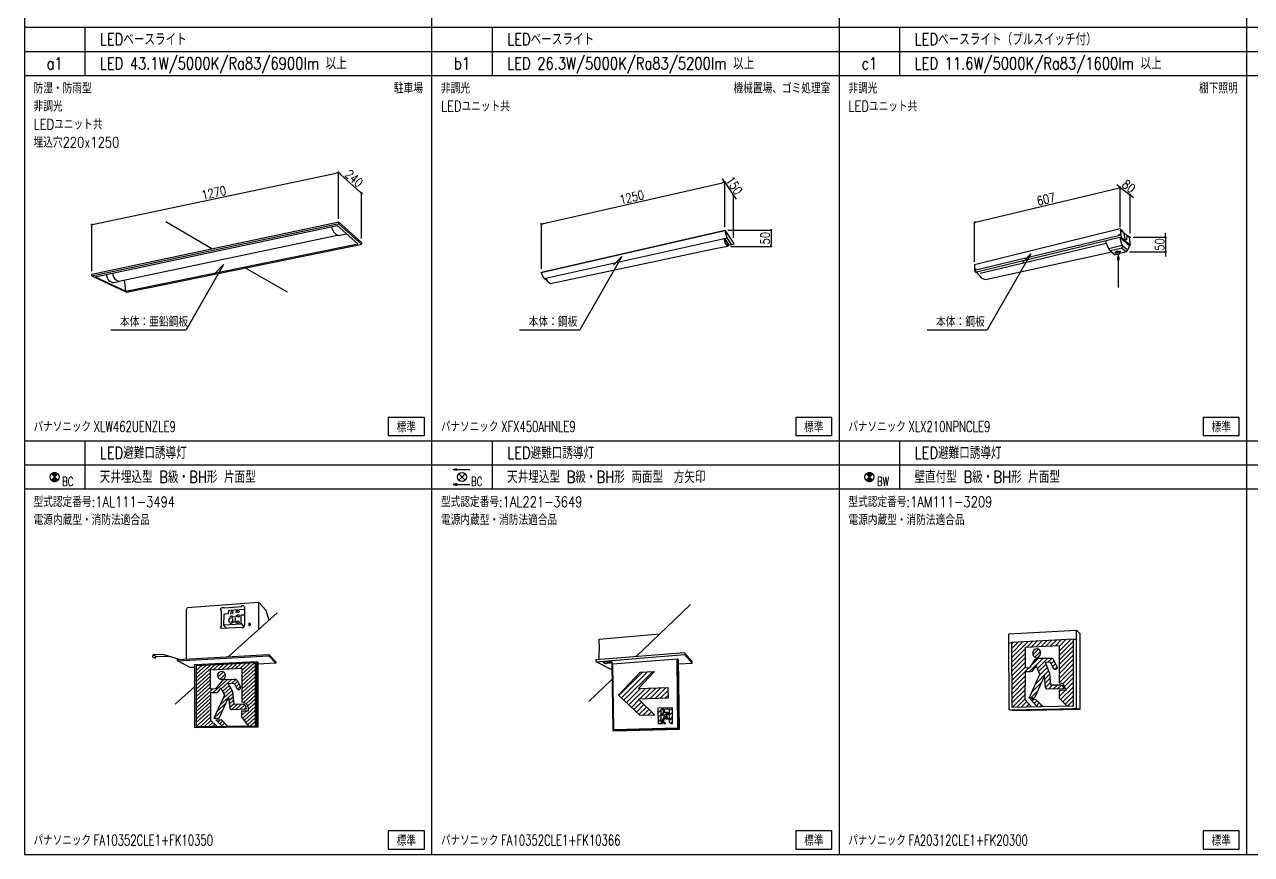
# Model space of a CAD drawing. Header units: millimetres. Extents: x 14 to 828, y 15 to 581.
# Drawn here: x 13.5 to 421.5, y 31.4 to 307.3 of the extents above; entities that cross this region are included whole.
import ezdxf
from ezdxf.enums import TextEntityAlignment as Align

# ---------------------------------------------------------------- set-up
doc = ezdxf.new("R2010")
doc.units = ezdxf.units.MM
doc.header["$LTSCALE"] = 0.2
doc.layers.get('Defpoints').update_dxf_attribs({"color": 5})
for name, color, linetype in [('1_シンボル', 2, 'Continuous'), ('1_寸法', 7, 'Continuous'), ('1_文字', 3, 'Continuous'), ('1_表', 7, 'Continuous')]:
    doc.layers.add(name, color=color, linetype=linetype)
doc.styles.add('Dim', font='simplex.shx', dxfattribs={"width": 0.8, "bigfont": 'extfont2.shx'})
doc.styles.get("Standard").update_dxf_attribs({"font": 'simplex.shx', "width": 0.8, "bigfont": 'extfont2.shx'})
doc.dimstyles.new('1-1', dxfattribs={"dimtxt": 3, "dimasz": 0.75, "dimexe": 0, "dimexo": 1, "dimgap": 0.5, "dimtad": 1, "dimdec": 0, "dimtxsty": 'Dim', "dimblk": 'DOT', "dimcen": 2.5, "dimadec": 0, "dimazin": 0, "dimtfac": 1, "dimtdec": 0, "dimtix": 1, "dimtmove": 2, "dimatfit": 3, "dimldrblk": '引出', "dimfxl": 1, "dimlwd": -1, "dimlwe": -1, "dimarcsym": 0})
pattern_1 = [(0, (-51500, -19500), (0, 3.175), [])]

# ---------------------------------------------------------------- blocks, each defined once
blk = doc.blocks.new('_Dot')
at = {"color": 0, "linetype": 'ByBlock', "lineweight": -2}
blk.add_line((-0.5, 0), (-1, 0), dxfattribs=at)
at = {"color": 0, "linetype": 'ByBlock', "const_width": 0.5}
blk.add_lwpolyline([(-0.25, 0, 1), (0.25, 0, 1)], format="xyb", close=True, dxfattribs=at)
blk = doc.blocks.new('*D35')
at = {"layer": '1_寸法', "color": 0, "transparency": 16777216}
for p, q in [((377.92, 240.04), (377.92, 253.14)), ((330.21, 241.78), (377.19, 252.96)), ((329.48, 228.5), (329.48, 241.6))]:
    blk.add_line(p, q, dxfattribs=at)
at = {"layer": 'Defpoints', "color": 0, "transparency": 16777216}
for p in [(377.92, 253.14), (377.92, 239.01), (329.48, 227.47)]:
    blk.add_point(p, dxfattribs=at)
at = {"layer": '1_寸法', "color": 0, "transparency": 16777216, "xscale": 0.75, "yscale": 0.75, "zscale": 0.75}
for p, rotation in [((377.92, 253.14), 13.39295024489836), ((329.48, 241.6), 193.3929502448984)]:
    blk.add_blockref('_Dot', p, dxfattribs=dict(at, rotation=rotation))
at = {"layer": '1_寸法', "color": 0, "transparency": 16777216, "insert": (353.24, 249.31), "char_height": 3, "attachment_point": 5, "rotation": 13.393, "style": 'Dim'}
blk.add_mtext('607', dxfattribs=at)
blk = doc.blocks.new('引出')
at = {"color": 0, "linetype": 'ByBlock', "lineweight": -2}
for p, q in [((-3.86, 1.04), (0, 0)), ((0, 0), (-1, 0))]:
    blk.add_line(p, q, dxfattribs=at)
blk = doc.blocks.new('*D36')
at = {"layer": '1_寸法', "color": 0, "transparency": 16777216}
for p, q in [((377.32, 253.58), (376.72, 254.03)), ((377.92, 240.25), (377.92, 253.14)), ((377.92, 253.14), (381.17, 250.74)), ((381.17, 237.86), (381.17, 250.74)), ((381.77, 250.29), (382.37, 249.85))]:
    blk.add_line(p, q, dxfattribs=at)
at = {"layer": 'Defpoints', "color": 0, "transparency": 16777216}
for p in [(381.17, 250.74), (377.92, 239.01), (381.17, 236.61)]:
    blk.add_point(p, dxfattribs=at)
at = {"layer": '1_寸法', "color": 0, "transparency": 16777216, "xscale": 0.75, "yscale": 0.75, "zscale": 0.75}
for p, rotation in [((377.92, 253.14), 323.5207956156625), ((381.17, 250.74), 143.5207956156625)]:
    blk.add_blockref('_Dot', p, dxfattribs=dict(at, rotation=rotation))
at = {"layer": '1_寸法', "color": 0, "transparency": 16777216, "insert": (380.73, 253.55), "char_height": 3, "attachment_point": 5, "rotation": 323.5208, "style": 'Dim'}
blk.add_mtext('80', dxfattribs=at)
blk = doc.blocks.new('*D37')
at = {"layer": '1_寸法', "color": 0, "transparency": 16777216}
for p, q in [((393.01, 237.36), (393.01, 238.11)), ((382.17, 236.61), (393.01, 236.61)), ((393.01, 236.61), (393.01, 231.78)), ((380.96, 231.78), (393.01, 231.78)), ((393.01, 231.03), (393.01, 230.28))]:
    blk.add_line(p, q, dxfattribs=at)
at = {"layer": 'Defpoints', "color": 0, "transparency": 16777216}
for p in [(381.17, 236.61), (379.96, 231.78), (393.01, 231.78)]:
    blk.add_point(p, dxfattribs=at)
at = {"layer": '1_寸法', "color": 0, "transparency": 16777216, "xscale": 0.75, "yscale": 0.75, "zscale": 0.75}
for p, rotation in [((393.01, 236.61), 270), ((393.01, 231.78), 90)]:
    blk.add_blockref('_Dot', p, dxfattribs=dict(at, rotation=rotation))
at = {"layer": '1_寸法', "color": 0, "transparency": 16777216, "insert": (391.01, 234.2), "char_height": 3, "attachment_point": 5, "rotation": 90, "style": 'Dim'}
blk.add_mtext('50', dxfattribs=at)
blk = doc.blocks.new('*D38')
at = {"layer": '1_寸法', "color": 0, "transparency": 16777216}
for p, q in [((186.11, 241.18), (245.68, 254.78)), ((246.41, 240.04), (246.41, 254.95)), ((185.38, 226.1), (185.38, 241.01))]:
    blk.add_line(p, q, dxfattribs=at)
at = {"layer": 'Defpoints', "color": 0, "transparency": 16777216}
for p in [(246.41, 254.95), (246.41, 239.02), (185.38, 225.08)]:
    blk.add_point(p, dxfattribs=at)
at = {"layer": '1_寸法', "color": 0, "transparency": 16777216, "xscale": 0.75, "yscale": 0.75, "zscale": 0.75}
for p, rotation in [((246.41, 254.95), 12.86380756232285), ((185.38, 241.01), 192.8638075623228)]:
    blk.add_blockref('_Dot', p, dxfattribs=dict(at, rotation=rotation))
at = {"layer": '1_寸法', "color": 0, "transparency": 16777216, "insert": (215.45, 249.93), "char_height": 3, "attachment_point": 5, "rotation": 12.8638, "style": 'Dim'}
blk.add_mtext('1250', dxfattribs=at)
blk = doc.blocks.new('*D39')
at = {"layer": '1_寸法', "color": 0, "transparency": 16777216}
for p, q in [((246, 255.58), (245.59, 256.2)), ((246.41, 240.84), (246.41, 254.95)), ((246.41, 254.95), (249.3, 250.56)), ((249.3, 236.44), (249.3, 250.56)), ((249.72, 249.93), (250.13, 249.31))]:
    blk.add_line(p, q, dxfattribs=at)
at = {"layer": 'Defpoints', "color": 0, "transparency": 16777216}
for p in [(249.3, 250.56), (246.41, 239.02), (249.3, 234.63)]:
    blk.add_point(p, dxfattribs=at)
at = {"layer": '1_寸法', "color": 0, "transparency": 16777216, "xscale": 0.75, "yscale": 0.75, "zscale": 0.75}
for p, rotation in [((246.41, 254.95), 303.3601622350255), ((249.3, 250.56), 123.3601622350255)]:
    blk.add_blockref('_Dot', p, dxfattribs=dict(at, rotation=rotation))
at = {"layer": '1_寸法', "color": 0, "transparency": 16777216, "insert": (249.53, 253.85), "char_height": 3, "attachment_point": 5, "rotation": 303.3602, "style": 'Dim'}
blk.add_mtext('150', dxfattribs=at)
blk = doc.blocks.new('*D40')
at = {"layer": '1_寸法', "color": 0, "transparency": 16777216}
for p, q in [((247.41, 239.02), (261.8, 239.02)), ((261.8, 238.27), (261.8, 234.36)), ((248.4, 233.61), (261.8, 233.61))]:
    blk.add_line(p, q, dxfattribs=at)
at = {"layer": 'Defpoints', "color": 0, "transparency": 16777216}
for p in [(246.41, 239.02), (247.4, 233.61), (261.8, 233.61)]:
    blk.add_point(p, dxfattribs=at)
at = {"layer": '1_寸法', "color": 0, "transparency": 16777216, "xscale": 0.75, "yscale": 0.75, "zscale": 0.75}
for p, rotation in [((261.8, 239.02), 90), ((261.8, 233.61), 270)]:
    blk.add_blockref('_Dot', p, dxfattribs=dict(at, rotation=rotation))
at = {"layer": '1_寸法', "color": 0, "transparency": 16777216, "insert": (259.8, 236.31), "char_height": 3, "attachment_point": 5, "rotation": 90, "style": 'Dim'}
blk.add_mtext('50', dxfattribs=at)
blk = doc.blocks.new('*D41')
at = {"layer": '1_寸法', "color": 0, "transparency": 16777216}
for p, q in [((36.57, 240.96), (117.18, 257.99)), ((117.92, 242.73), (117.92, 258.14)), ((35.83, 225.39), (35.83, 240.8))]:
    blk.add_line(p, q, dxfattribs=at)
at = {"layer": 'Defpoints', "color": 0, "transparency": 16777216}
for p in [(117.92, 258.14), (117.92, 241.71), (35.83, 224.37)]:
    blk.add_point(p, dxfattribs=at)
at = {"layer": '1_寸法', "color": 0, "transparency": 16777216, "xscale": 0.75, "yscale": 0.75, "zscale": 0.75}
for p, rotation in [((117.92, 258.14), 11.92852435230932), ((35.83, 240.8), 191.9285243523093)]:
    blk.add_blockref('_Dot', p, dxfattribs=dict(at, rotation=rotation))
at = {"layer": '1_寸法', "color": 0, "transparency": 16777216, "insert": (76.46, 251.43), "char_height": 3, "attachment_point": 5, "rotation": 11.9285, "style": 'Dim'}
blk.add_mtext('1270', dxfattribs=at)
blk = doc.blocks.new('*D42')
at = {"layer": '1_寸法', "color": 0, "transparency": 16777216}
for p, q in [((117.92, 243.05), (117.92, 258.14)), ((118.48, 257.64), (125.03, 251.77)), ((125.59, 236.18), (125.59, 251.27))]:
    blk.add_line(p, q, dxfattribs=at)
at = {"layer": 'Defpoints', "color": 0, "transparency": 16777216}
for p in [(125.59, 251.27), (117.92, 241.71), (125.59, 234.84)]:
    blk.add_point(p, dxfattribs=at)
at = {"layer": '1_寸法', "color": 0, "transparency": 16777216, "xscale": 0.75, "yscale": 0.75, "zscale": 0.75}
for p, rotation in [((117.92, 258.14), 138.1541945353842), ((125.59, 251.27), 318.1541945353842)]:
    blk.add_blockref('_Dot', p, dxfattribs=dict(at, rotation=rotation))
at = {"layer": '1_寸法', "color": 0, "transparency": 16777216, "insert": (123.09, 256.2), "char_height": 3, "attachment_point": 5, "rotation": 318.1542, "style": 'Dim'}
blk.add_mtext('240', dxfattribs=at)
blk = doc.blocks.new('誘導灯-B')
at = {"color": 0, "linetype": 'ByBlock'}
for p, q in [((-106, 106), (106, -106)), ((-106, -106), (106, 106))]:
    blk.add_line(p, q, dxfattribs=at)
blk.add_circle((0, 0), 150, dxfattribs=at)
blk = doc.blocks.new('EL-避難口誘導灯')
at = {"linetype": 'ByBlock'}
h = blk.add_hatch(dxfattribs=at)
h.set_pattern_fill('LINE', color=0, style=0)
h.set_pattern_definition(pattern_1)
h.paths.add_polyline_path([(-106, 106), (0, 0), (106, 106, 0.414214)])
h = blk.add_hatch(dxfattribs=at)
h.set_pattern_fill('LINE', color=0, style=0)
h.set_pattern_definition(pattern_1)
h.paths.add_polyline_path([(-106, -106, 0.414214), (106, -106), (0, 0)])
at = {"color": 0, "linetype": 'ByBlock'}
for p, q in [((-106, 106), (106, -106)), ((-106, -106), (106, 106))]:
    blk.add_line(p, q, dxfattribs=at)
blk.add_circle((0, 0), 150, dxfattribs=at)

msp = doc.modelspace()

# ---------------------------------------------------------------- linework, layer by layer
at = {"linetype": 'Continuous'}
for p, q in [((329.47, 225.69), (377.32, 237.17)), ((377.91, 239.39), (329.48, 227.47)), ((378.18, 236.69), (330.09, 225.02)), ((377.41, 237.4), (377.73, 237.63)), ((377.67, 237.35), (377.41, 237.4)), ((377.43, 237.56), (377.45, 237.16)), ((377.45, 237.16), (377.47, 237.28)), ((377.73, 237.63), (377.67, 237.35)), ((378.85, 238.59), (377.91, 239.39)), ((381.04, 236.56), (377.92, 239.01)), ((377.92, 239.01), (378.21, 236.66)), ((378.8, 238.42), (378.85, 238.59)), ((379.57, 235.96), (379.2, 237.98)), ((380.11, 237.26), (379.98, 235.72)), ((380.13, 237.31), (381.17, 236.61)), ((331.31, 224.69), (373.19, 234.69)), ((373.11, 235.42), (373.11, 234.86)), ((373.11, 234.86), (374.26, 232.42)), ((378.59, 233.91), (374.1, 232.76)), ((378.42, 233.04), (374.68, 232.08)), ((377.85, 236.51), (377.92, 235.9)), ((377.85, 236.51), (380.96, 233.88)), ((377.92, 235.9), (378.59, 233.91)), ((378.21, 236.66), (381.3, 233.95)), ((378.59, 233.91), (378.42, 233.04)), ((378.42, 233.04), (379.96, 231.78)), ((378.59, 233.91), (380.44, 232.4)), ((379.98, 235.72), (379.57, 235.96)), ((380.96, 233.88), (380.44, 232.4)), ((380.96, 233.88), (381.3, 233.95)), ((381.3, 233.95), (381.04, 236.56)), ((381.17, 236.61), (381.18, 236.41)), ((333.04, 222.64), (375.09, 231.75)), ((374.26, 232.42), (376.22, 230.83)), ((376.71, 230.95), (376.22, 230.83)), ((376.26, 231.79), (376.26, 231.48)), ((376.41, 231.86), (377.92, 232)), ((377.92, 231.99), (376.41, 231.86)), ((377.77, 231.74), (376.41, 231.42)), ((376.41, 231.42), (376.51, 231.41)), ((377.67, 231.64), (376.51, 231.49)), ((376.51, 230.93), (376.51, 231.5)), ((376.51, 230.93), (377.67, 231.07)), ((377.67, 231.07), (376.51, 230.93)), ((377.47, 230.1), (376.97, 230.04)), ((376.97, 230.04), (376.97, 229.12)), ((376.97, 229.12), (377.47, 229.18)), ((377.47, 229.18), (377.13, 229.06)), ((377.22, 231.11), (377.22, 230.16)), ((377.22, 229.24), (377.22, 219.97)), ((377.47, 230.1), (377.47, 229.18)), ((379.96, 231.78), (377.67, 231.2)), ((377.67, 231.55), (377.77, 231.74)), ((377.67, 231.07), (377.67, 231.64)), ((377.92, 232), (377.92, 231.68)), ((379.96, 231.78), (380.44, 232.4)), ((329.48, 227.47), (329.47, 225.69)), ((329.47, 225.69), (330.03, 225.14)), ((329.57, 225.51), (329.57, 225.12)), ((329.57, 225.12), (330.13, 224.96)), ((329.93, 225.8), (329.8, 226.22)), ((329.8, 226.22), (329.8, 225.77)), ((330.09, 225.02), (331.8, 222.99)), ((331.8, 222.99), (333.04, 222.64))]:
    msp.add_line(p, q, dxfattribs=at)
at = {"layer": '1_シンボル', "color": 7}
for p, q in [((35.83, 224.37), (117.05, 241.52)), ((35.83, 223.78), (117.05, 240.94)), ((75.84, 232.82), (60.44, 241.71)), ((117.05, 241.52), (117.92, 241.71)), ((117.05, 240.94), (117.92, 241.12)), ((117.92, 241.71), (117.92, 241.12)), ((117.92, 241.71), (125.59, 234.84)), ((117.92, 241.12), (125.55, 234.29)), ((36.99, 223.5), (117.52, 240.52)), ((44.91, 222.05), (117.59, 237.34)), ((117.34, 240.48), (117.52, 240.52)), ((117.52, 240.52), (124.31, 234.44)), ((117.92, 237.2), (120.6, 237.76)), ((246.44, 238.77), (185.3, 224.84)), ((185.38, 225.08), (246.41, 239.02)), ((246.41, 239.02), (249.3, 234.63)), ((247.2, 236.44), (246.41, 239.02)), ((47.21, 218.71), (124.31, 234.44)), ((47.43, 218.34), (124.68, 234.11)), ((124.68, 234.11), (125.59, 234.3)), ((125.59, 234.84), (125.59, 234.3)), ((186.29, 222.97), (247.21, 236.42)), ((243.2, 232.81), (188.44, 221.19)), ((247.4, 233.61), (243.2, 232.81)), ((246.16, 236.18), (247.62, 233.81)), ((246.54, 234.81), (246.16, 236.18)), ((246.51, 236.11), (246.25, 236.05)), ((246.25, 236.05), (246.51, 236.11)), ((246.27, 236.03), (246.53, 236.08)), ((246.47, 235.72), (246.73, 235.77)), ((247.85, 234.06), (246.51, 236.11)), ((247.32, 233.67), (246.54, 234.81)), ((248.77, 234.08), (247.2, 236.44)), ((247.62, 233.81), (247.32, 233.67)), ((247.59, 234), (247.85, 234.06)), ((248.77, 234.08), (247.66, 233.84)), ((249.27, 234.25), (248.77, 234.08)), ((249.3, 234.63), (249.27, 234.25)), ((100.91, 218.34), (86.94, 226.4)), ((185.3, 224.84), (185.38, 225.08)), ((186.29, 222.97), (185.3, 224.84)), ((35.83, 223.78), (35.83, 224.37)), ((35.83, 223.78), (47.43, 218.34)), ((36.99, 223.5), (47.21, 218.71)), ((43.31, 221.57), (45.18, 222.01)), ((47.21, 218.71), (46.71, 222.43)), ((187.23, 222.3), (186.29, 222.97)), ((187, 222.94), (186.95, 223.12)), ((187.63, 221.66), (187, 222.94)), ((188.44, 221.19), (187.63, 221.66))]:
    msp.add_line(p, q, dxfattribs=at)
at = {"layer": '1_シンボル'}
for p, q in [((156.05, 159.44), (161.55, 159.44)), ((156.05, 154.44), (161.55, 154.44))]:
    msp.add_line(p, q, dxfattribs=at)
for points in [[(157.31, 159.11), (156.05, 159.44), (157.31, 159.78)], [(157.31, 154.78), (156.05, 154.44), (157.31, 154.11)]]:
    msp.add_lwpolyline(points, dxfattribs=at)
at = {"layer": '1_シンボル', "color": 7}
for points in [[(67.32, 96.4), (67.32, 112.89), (67.7, 113.52), (91.24, 115.32), (91.55, 115.1), (93.8, 112.64), (94.79, 109.32)], [(91.45, 106.34), (91.43, 115.18)], [(216.75, 97.19), (234.99, 114.57)], [(85.77, 106.92), (79.15, 106.51), (78.83, 106.64), (78.76, 107.22), (79.01, 107.21), (78.97, 112.59), (78.76, 112.64), (78.82, 113.34), (79.29, 113.59), (79.76, 113.58), (79.96, 113.43), (85.81, 113.9), (85.77, 114.21), (86.07, 114.23)], [(80.64, 106.63), (79.81, 107.59), (79.84, 111.28), (80.22, 111.47), (81.35, 111.51), (81.41, 112.52), (81.64, 112.64), (86.57, 112.98)], [(80.05, 107.76), (85.32, 108.1), (85.51, 108.34), (85.56, 111.1), (86.61, 111.1)], [(81.25, 97.19), (97.57, 111.81)], [(82.31, 109.14), (82.6, 108.55), (82.39, 108.26), (82.04, 108.23), (81.93, 108.68), (81.6, 108.68), (81.6, 109.89), (81.89, 109.89), (81.96, 110.6), (82.13, 110.81), (82.5, 110.77), (82.58, 110.49), (82.31, 109.86)], [(82.1, 111.38), (82.18, 112.09), (82.34, 112.31), (82.71, 112.27), (82.8, 111.99), (82.52, 111.35)], [(83.73, 110.89), (84.35, 110.89), (84.53, 111.17), (84.81, 111.08), (84.87, 110.61), (84.62, 110.35), (84.35, 110.39), (84.31, 110.47), (82.6, 110.35)], [(83.73, 112.39), (84.35, 112.39), (84.53, 112.67), (84.81, 112.59), (84.87, 112.11), (84.62, 111.86), (84.35, 111.9), (84.31, 111.98), (83.69, 111.89)], [(86.65, 113.65), (86.65, 107.76)], [(82.6, 108.76), (84.27, 108.76), (84.46, 109.08), (84.76, 109), (84.83, 108.49), (84.6, 108.25), (84.38, 108.32), (84.35, 108.43), (84.1, 108.43), (84.1, 108.05)], [(82.8, 109), (82.8, 109.88)], [(83.69, 108.89), (83.69, 110.09)], [(85.52, 108.22), (86.48, 107.17)], [(204.58, 96.19), (204.62, 98.94), (204.72, 99.02), (204.67, 101.01), (204.58, 101.79), (204.64, 103.03), (224.7, 104.82)], [(203.47, 95.51), (232.95, 97.91), (235.55, 95.07), (235.55, 95.61), (232.95, 98.51), (203.47, 96.11), (203.47, 95.55), (208.48, 93.07), (208.84, 93.13)], [(65.07, 96.28), (59.93, 97.78), (56.36, 97.88), (56.17, 97.72), (56.11, 97.11), (56.99, 96.66), (57.3, 97.22), (61.37, 97.34)], [(57.3, 97.22), (56.36, 97.72)], [(64.4, 95.84), (64.4, 96.3), (94.77, 97.91), (97.02, 95.45), (97.02, 94.99)], [(70.16, 93.64), (68.63, 93.56), (64.4, 95.84), (94.77, 97.45), (97.02, 94.99), (91.12, 94.7)], [(90.8, 73.75), (70.16, 73.53), (70.16, 94.62), (90.8, 95.59)], [(70.62, 88.9), (76.79, 94.47)], [(70.62, 90.14), (75.34, 94.4)], [(70.62, 91.38), (73.89, 94.33)], [(70.62, 92.62), (72.44, 94.27)], [(76.4, 92.88), (78.24, 94.54)], [(77.85, 92.95), (79.69, 94.61)], [(79.3, 93.02), (81.14, 94.68)], [(80.75, 93.08), (82.59, 94.74)], [(82.2, 93.15), (84.04, 94.81)], [(83.65, 93.22), (85.49, 94.88)], [(85.1, 93.29), (86.94, 94.95)], [(85.72, 91.38), (89.83, 95.09)], [(85.72, 92.62), (88.38, 95.02)], [(85.72, 90.14), (90.34, 94.31)], [(94.77, 97.45), (94.77, 97.91)], [(208.22, 95.29), (207.99, 95.14), (208.79, 95.04), (209.14, 95.19), (208.97, 95.28)], [(209.27, 94.65), (208.84, 94.65), (209.12, 72.61), (209.33, 72.49), (231.36, 73.13), (231.04, 96.1), (230.8, 96.42), (231.04, 73.25), (209.12, 72.61)], [(230.8, 96.42), (230.57, 96.39)], [(231.06, 94.77), (235.55, 95.07)], [(70.62, 87.66), (75.4, 91.98)], [(70.62, 86.42), (75.4, 90.74)], [(79.08, 89), (76.98, 86.5), (75.4, 86.41), (75.4, 92.83), (85.72, 93.32), (85.72, 82.05)], [(77.82, 90.44), (79.69, 92.13)], [(78.45, 89.77), (80.29, 91.43)], [(85.72, 88.9), (90.34, 93.07)], [(85.72, 87.66), (90.34, 91.83)], [(85.72, 86.42), (90.34, 90.59)], [(218.99, 92.04), (211.14, 84.25)], [(220.71, 92.13), (211.99, 83.49)], [(222.44, 92.23), (212.84, 82.71)], [(63.57, 81.4), (70.16, 87.29)], [(70.62, 85.18), (75.4, 89.5)], [(70.62, 83.94), (75.4, 88.26)], [(70.62, 82.7), (75.4, 87.02)], [(70.62, 81.46), (76.15, 86.45)], [(76.09, 85.16), (81.03, 89.62)], [(77.74, 85.45), (78.79, 86.71), (80.03, 84.38), (76.45, 76.72), (78.2, 76.8), (81.37, 83.58), (81.73, 80.2)], [(78.92, 86.47), (82.49, 89.69)], [(79.36, 85.64), (81.59, 87.64)], [(79.52, 83.3), (82.48, 85.97)], [(79.81, 84.8), (82.03, 86.8)], [(80.23, 89.57), (83.31, 89.74)], [(85.72, 81.4), (83.21, 81.29), (82.73, 85.49), (81.22, 88.33), (83.17, 88.44), (84.15, 86.6)], [(82.42, 88.4), (83.79, 89.63)], [(83.39, 88.03), (84.38, 88.92)], [(83.83, 87.19), (84.82, 88.08)], [(84.22, 89.22), (85.29, 87.21)], [(84.32, 86.39), (85.27, 87.24)], [(85.72, 85.18), (90.34, 89.35)], [(85.72, 83.94), (90.34, 88.11)], [(85.72, 82.7), (90.34, 86.87)], [(201.15, 82.34), (208.81, 89.63)], [(218.38, 86.59), (213.66, 81.91)], [(220.07, 86.65), (214.51, 81.13)], [(221.78, 86.73), (218.04, 83.02)], [(223.43, 86.76), (219.73, 83.09)], [(225.14, 86.84), (221.42, 83.15)], [(226.87, 86.94), (223.12, 83.22)], [(227.52, 85.97), (224.83, 83.3)], [(70.62, 80.22), (75.4, 84.54)], [(70.62, 78.98), (75.4, 83.3)], [(70.62, 77.74), (75.4, 82.06)], [(77.28, 85.22), (75.4, 85.12), (75.4, 76.06), (77.41, 74.05)], [(77.28, 85.22), (77.74, 85.45)], [(77.53, 79.02), (80.48, 81.69)], [(78.53, 81.16), (82.78, 85)], [(81.48, 82.58), (82.91, 83.88)], [(81.6, 81.45), (83.04, 82.76)], [(81.72, 80.32), (83.17, 81.63)], [(86.29, 81.97), (90.34, 85.63)], [(87.17, 81.52), (90.34, 84.39)], [(87.74, 80.8), (90.34, 83.15)], [(87.98, 79.78), (90.34, 81.91)], [(217.85, 82.84), (215.34, 80.35)], [(218.68, 82.04), (216.17, 79.55)], [(227.54, 84.38), (226.5, 83.34)], [(70.62, 76.5), (75.4, 80.82)], [(70.62, 75.26), (75.4, 79.58)], [(70.62, 74.02), (75.4, 78.34)], [(76.53, 76.88), (79.49, 79.55)], [(82.34, 79.64), (84.21, 81.34)], [(82.4, 79.64), (87.34, 79.86)], [(83.78, 79.7), (85.66, 81.4)], [(85.22, 79.77), (86.68, 81.08)], [(87.98, 74.18), (85.72, 77.24), (85.72, 79.14), (87.98, 79.24), (87.98, 79.79)], [(85.72, 77.74), (87.36, 79.21)], [(85.72, 78.98), (85.91, 79.15)], [(86.05, 76.79), (90.34, 80.67)], [(86.6, 76.05), (90.34, 79.43)], [(86.66, 79.83), (87.24, 80.35)], [(87.15, 75.31), (90.34, 78.19)], [(219.51, 81.25), (217.01, 78.77)], [(220.32, 80.44), (217.83, 77.97)], [(221.14, 79.64), (219.1, 77.61)], [(221.97, 78.84), (220.82, 77.7)], [(222.8, 78.05), (222.53, 77.78)], [(225.25, 79.49), (224.15, 78.4)], [(228.5, 74.97), (229.05, 74.97), (229.04, 80.22), (224.17, 80.03), (224.19, 74.95), (225.72, 74.95), (225.25, 75.49), (225.25, 77.7)], [(225.3, 78.04), (224.17, 76.92)], [(225.25, 78.05), (225.25, 79.71), (227.91, 79.81), (227.91, 76.81)], [(225.25, 78.05), (225.6, 78.03), (226.13, 78.74), (227.41, 78.72), (227.75, 77.97), (227.55, 77.86), (227.22, 78.42), (226.8, 78.45), (227.16, 77.48), (227.22, 76.66), (228.13, 76.61), (228.3, 76.33), (226.87, 76.37), (226.77, 77.37), (225.91, 75.63), (225.56, 75.63), (226.38, 77.51), (226.11, 78.18), (225.69, 77.69), (225.26, 77.7)], [(225.85, 80.09), (225.49, 79.73)], [(226.46, 79.2), (226.07, 78.81)], [(226.92, 78.15), (226.34, 77.58)], [(227.44, 80.17), (227.06, 79.79)], [(227.44, 78.67), (227.2, 78.44)], [(229.03, 78.75), (227.9, 77.62)], [(229.01, 80.23), (227.91, 79.14)], [(71.98, 74.01), (75.4, 77.1)], [(73.37, 74.03), (75.51, 75.96)], [(74.76, 74.04), (76.16, 75.3)], [(76.15, 74.06), (76.81, 74.65)], [(79.2, 74.09), (77.11, 76.18), (78.86, 76.26), (81.01, 74.11)], [(77.12, 76.17), (77.13, 76.18)], [(77.77, 75.52), (78.57, 76.24)], [(78.42, 74.87), (79.38, 75.73)], [(79.07, 74.21), (80.03, 75.08)], [(87.7, 74.56), (90.34, 76.95)], [(88.65, 74.19), (90.34, 75.71)], [(225.24, 76.49), (224.19, 75.45)], [(225.48, 75.23), (225.21, 74.96)], [(225.77, 75.51), (225.7, 75.45)], [(226.06, 75.8), (225.88, 75.63)], [(227.21, 76.94), (226.83, 76.56)], [(227.91, 76.81), (228.24, 76.67), (228.44, 76.23), (227.91, 76.22)], [(227.91, 76.2), (227.91, 75.58), (228.51, 74.98)], [(229.03, 77.25), (228.3, 76.53)], [(229.04, 75.76), (228.39, 75.12)], [(231.04, 73.25), (231.36, 73.13)]]:
    msp.add_lwpolyline(points, dxfattribs=at)
for points in [[(86.65, 113.65, 0.401946), (86.07, 114.23)], [(85.77, 106.92, 0.586088), (86.65, 107.76)], [(79.04, 92.3, 0.414203), (77.71, 90.97)], [(77.71, 90.97, 0.414217), (79.04, 89.64)], [(80.37, 90.97, 0.414203), (79.04, 92.3)], [(79.04, 89.64, 0.414225), (80.37, 90.97)], [(80.23, 89.57, 0.208064), (79.08, 89)], [(84.21, 89.22, 0.291667), (83.31, 89.74)], [(84.15, 86.6, 0.414493), (85.02, 86.33)], [(85.02, 86.33, 0.414568), (85.29, 87.2)], [(87.98, 79.79, 0.414214), (85.72, 82.05)], [(81.73, 80.2, 0.385776), (82.4, 79.64)], [(87.34, 79.86, 0.401399), (85.72, 81.4)]]:
    msp.add_lwpolyline(points, format="xyb", dxfattribs=at)
for points in [[(88.36, 107.55), (88.66, 107.74), (88.69, 108.13), (88.43, 108.37), (88.11, 108.26), (88.01, 107.88), (88.22, 107.59)], [(90.34, 95.11), (70.62, 94.18), (70.62, 74), (90.34, 74.2)], [(91.12, 95.39), (91.12, 73.77), (90.8, 73.75), (90.8, 95.59)], [(207.75, 95.1), (207.8, 95.24), (207.11, 95.42), (206.12, 95.28), (206.07, 95.15), (206.76, 94.96), (206.93, 94.96)], [(208.95, 95.51), (208.37, 95.65), (207.79, 95.51), (208.37, 95.36)], [(209.09, 94.65), (209.34, 72.98), (230.8, 73.54), (230.57, 96.39)], [(223.03, 92.26), (217.72, 86.56), (227.49, 86.94), (227.55, 83.39), (217.66, 83.02), (223.09, 77.78), (218.27, 77.59), (211.03, 84.39), (218.21, 92.01)], [(226.42, 79.01), (226.38, 79.39), (226.1, 79.51), (225.83, 79.25), (225.94, 78.88), (226.11, 78.81)], [(226.65, 74.96), (225.96, 75.51), (225.65, 75.51), (226.2, 74.96)]]:
    msp.add_lwpolyline(points, close=True, dxfattribs=at)
at = {"layer": '1_シンボル', "color": 7, "linetype": 'Continuous'}
for points in [[(364.51, 79.66), (363.32, 80), (363.32, 106.06), (364.51, 104.93), (364.51, 79.66), (342.54, 79.2), (340.98, 79.56), (340.83, 104.77), (363.32, 106.06)], [(340.88, 101.85), (341.79, 101.88), (341.89, 80.46), (362.38, 80.84), (362.38, 102.98), (341.79, 101.88)], [(347.13, 102.17), (341.79, 96.82)], [(345.54, 102.09), (341.81, 98.36)], [(348.73, 102.26), (346.81, 100.34)], [(350.3, 102.33), (348.42, 100.45)], [(351.9, 102.42), (349.99, 100.51)], [(353.48, 102.5), (351.58, 100.59)], [(355.08, 102.59), (353.19, 100.7)], [(356.66, 102.67), (354.76, 100.76)], [(358.25, 102.74), (356.36, 100.85)], [(359.86, 102.85), (357.61, 100.59)], [(361.45, 102.93), (357.62, 99.08)], [(362.39, 102.36), (357.62, 97.58)], [(362.37, 102.97), (363.28, 103.01)], [(342.34, 101.91), (341.78, 101.34)], [(343.93, 101.99), (341.79, 99.85)], [(346.38, 99.92), (341.81, 95.32)], [(346.36, 98.38), (341.81, 93.82)], [(346.35, 93.62), (346.36, 100.34), (357.61, 100.91), (357.6, 88.54)], [(350.68, 99.68), (348.83, 97.83)], [(351.38, 98.88), (349.49, 96.98)], [(362.4, 100.85), (357.59, 96.04)], [(362.39, 99.33), (357.61, 94.55)], [(346.38, 96.89), (341.84, 92.34)], [(346.37, 93.85), (341.84, 89.31)], [(346.37, 95.36), (341.85, 90.83)], [(346.35, 93.6), (347.84, 93.53), (349.6, 96.22), (350.39, 96.7), (355.23, 96.7), (355.59, 96.37), (356.96, 93.69), (356.8, 93.17), (356.36, 92.9), (356.09, 92.93), (355.83, 93.11), (354.67, 95.29), (352.91, 95.36), (354.39, 91.7), (354.66, 87.87), (358.13, 87.86), (358.59, 87.58), (359.22, 86.52), (353.53, 86.4), (353.19, 86.6), (353.05, 86.99), (352.76, 90.83), (349.5, 83.7), (349.15, 83.44), (347.65, 83.41), (351.12, 91.39), (349.99, 94.21), (348.55, 92.23), (348.08, 92.11), (346.38, 92.12)], [(352.25, 96.73), (347.63, 92.1)], [(350.76, 96.74), (348.37, 94.35)], [(353.78, 96.75), (350.35, 93.31)], [(353.19, 94.64), (350.77, 92.22)], [(355.23, 96.69), (353.86, 95.32)], [(355.89, 95.84), (354.89, 94.84)], [(356.4, 94.84), (355.4, 93.84)], [(356.93, 93.86), (356.02, 92.95)], [(362.39, 97.82), (357.59, 93.01)], [(362.39, 96.32), (357.59, 91.5)], [(362.38, 94.79), (357.59, 89.99)], [(346.39, 90.85), (341.84, 86.29)], [(347.58, 93.56), (341.87, 87.83)], [(348.37, 80.56), (346.34, 82.83), (346.35, 92.15)], [(354.12, 92.55), (349.69, 88.11)], [(353.65, 93.6), (350.85, 90.79)], [(354.42, 91.35), (352.82, 89.75)], [(354.53, 89.94), (352.96, 88.37)], [(362.4, 93.3), (357.65, 88.53)], [(362.37, 91.76), (358.84, 88.22)], [(362.36, 90.24), (359.37, 87.23)], [(346.38, 89.33), (341.85, 84.78)], [(346.37, 87.81), (341.87, 83.29)], [(346.37, 86.3), (341.88, 81.8)], [(350.67, 86.07), (348.04, 83.44)], [(351.84, 88.76), (348.53, 85.44)], [(354.64, 88.54), (353.04, 86.94)], [(355.46, 87.85), (354, 86.39)], [(356.99, 87.87), (355.55, 86.44)], [(358.39, 87.77), (357.08, 86.45)], [(357.59, 85.97), (357.59, 83.36), (360.13, 80.84)], [(358.08, 85.95), (357.6, 85.47)], [(357.61, 88.53), (358.43, 88.42), (358.94, 88.05), (359.91, 86.05), (357.61, 85.96)], [(359.65, 86.01), (357.61, 83.96)], [(362.36, 87.21), (358.07, 82.92)], [(359.02, 86.89), (358.66, 86.53)], [(362.37, 85.72), (358.82, 82.16)], [(362.38, 88.75), (359.83, 86.19)], [(346.35, 84.76), (342.04, 80.44)], [(346.37, 83.27), (343.59, 80.49)], [(346.85, 82.24), (345.12, 80.51)], [(352.24, 80.66), (349.79, 82.84), (349.23, 82.94), (348.04, 82.94), (350.31, 80.65)], [(349.04, 82.93), (348.52, 82.41)], [(350.18, 82.56), (349.29, 81.66)], [(350.96, 81.83), (350.04, 80.9)], [(362.38, 84.21), (359.57, 81.4)], [(362.38, 82.7), (360.5, 80.82)], [(340.98, 79.56), (363.32, 80)], [(347.54, 81.42), (346.69, 80.57)], [(351.72, 81.08), (351.29, 80.65)], [(362.37, 81.18), (362.01, 80.82)], [(363.23, 79.8), (362.29, 79.8)]]:
    msp.add_lwpolyline(points, dxfattribs=at)
msp.add_lwpolyline([(349.99, 96.85), (350.76, 97.07), (351.3, 97.7), (351.45, 98.57), (351.14, 99.33), (350.5, 99.77), (349.7, 99.71), (349.07, 99.2), (348.77, 98.38), (348.93, 97.55), (349.48, 96.99)], close=True, dxfattribs=at)
at = {"layer": '1_シンボル', "color": 7}
for centre, radius, start, end in [((119.12, 240.46), 3.48, 185.5495, 249.7401), ((45.45, 224.63), 2.64, 178.0709, 264.1328), ((43.39, 224.2), 2.63, 177.8154, 268.3506)]:
    msp.add_arc(centre, radius, start, end, dxfattribs=at)
at = {"layer": '1_文字'}
for p, q in [((212.18, 230.22), (198.14, 205.89)), ((212.18, 230.22), (209.36, 227.39)), ((348.18, 231.09), (333.64, 205.89)), ((348.18, 231.09), (345.36, 228.26)), ((79.71, 227.54), (67.21, 205.89)), ((79.71, 227.54), (76.88, 224.71)), ((42.21, 205.89), (67.21, 205.89)), ((178.14, 205.89), (198.14, 205.89)), ((313.64, 205.89), (333.64, 205.89))]:
    msp.add_line(p, q, dxfattribs=at)
at = {"layer": '1_文字', "linetype": 'Continuous'}
for points in [[(134.49, 170.75), (146.49, 170.75), (146.49, 176.75), (134.49, 176.75)], [(269.99, 170.75), (281.99, 170.75), (281.99, 176.75), (269.99, 176.75)], [(405.49, 170.75), (417.49, 170.75), (417.49, 176.75), (405.49, 176.75)], [(134.49, 33.25), (146.49, 33.25), (146.49, 39.25), (134.49, 39.25)], [(269.99, 33.25), (281.99, 33.25), (281.99, 39.25), (269.99, 39.25)], [(405.49, 33.25), (417.49, 33.25), (417.49, 39.25), (405.49, 39.25)]]:
    msp.add_lwpolyline(points, close=True, dxfattribs=at)
at = {"layer": '1_表', "color": 6}
for p, q in [((149, 31.44), (149, 581.44)), ((284.5, 31.44), (284.5, 581.44)), ((420, 31.44), (420, 581.44)), ((13.5, 306.44), (827.5, 306.44)), ((33.5, 306.44), (33.5, 290.44)), ((169, 306.44), (169, 290.44)), ((304.5, 306.44), (304.5, 290.44)), ((13.5, 298.44), (827.5, 298.44)), ((13.5, 290.44), (827.5, 290.44)), ((13.5, 168.94), (827.5, 168.94)), ((33.5, 168.94), (33.5, 152.94)), ((169, 168.94), (169, 152.94)), ((304.5, 168.94), (304.5, 152.94)), ((13.5, 160.94), (827.5, 160.94)), ((13.5, 152.94), (827.5, 152.94))]:
    msp.add_line(p, q, dxfattribs=at)
msp.add_lwpolyline([(13.5, 31.44), (827.5, 31.44), (827.5, 581.44), (13.5, 581.44)], close=True, dxfattribs=at)

# ---------------------------------------------------------------- block references
at = {"layer": '1_シンボル', "linetype": 'Continuous', "lineweight": 0, "xscale": 0.01, "yscale": 0.01, "zscale": 0.01}
for name, p in [('EL-避難口誘導灯', (23.5, 156.94)), ('誘導灯-B', (159, 156.94)), ('EL-避難口誘導灯', (294.5, 156.94))]:
    msp.add_blockref(name, p, dxfattribs=at)

# ---------------------------------------------------------------- texts
at = {"layer": '1_文字', "linetype": 'Continuous', "width": 0.8}
for s, height, p in [('LEDベースライト', 4, (38.5, 300.44)), ('LEDベースライト', 4, (174, 300.44)), ('LEDベースライト（プルスイッチ付）', 4, (309.5, 300.44)), ('LED 43.1W/5000K/Ra83/6900lm 以上 ', 4, (38.5, 292.44)), ('LED 26.3W/5000K/Ra83/5200lm 以上 ', 4, (174, 292.44)), ('LED 11.6W/5000K/Ra83/1600lm 以上 ', 4, (309.5, 292.44)), ('本体：亜鉛鋼板', 3, (45.21, 206.89)), ('本体：鋼板', 3, (181.14, 206.89)), ('本体：鋼板', 3, (316.64, 206.89)), ('LED避難口誘導灯', 4, (38.5, 162.94)), ('LED避難口誘導灯', 4, (174, 162.94)), ('LED避難口誘導灯', 4, (309.5, 162.94)), ('天井埋込型 B級・BH形 片面型', 4, (38.5, 154.94)), ('天井埋込型 B級・BH形 両面型\u3000方矢印', 4, (174, 154.94)), ('壁直付型 B級・BH形 片面型', 4, (309.5, 154.94))]:
    msp.add_text(s, height=height, dxfattribs=at).set_placement(p)
for s, p in [('a1', (23.5, 294.44)), ('b1', (159, 294.44)), ('c1', (294.5, 294.44))]:
    msp.add_text(s, height=4, dxfattribs=at).set_placement(p, align=Align.MIDDLE_CENTER)
at = {"layer": '1_文字'}
for s, height, width, p in [('防湿・防雨型', 3.5, 0.8, (16.5, 284.44)), ('非調光', 3.5, 0.8, (152, 284.44)), ('非調光', 3.5, 0.8, (287.5, 284.44)), ('非調光', 3.5, 0.8, (16.5, 278.44)), ('LEDユニット共', 3.5, 0.8, (152, 278.44)), ('LEDユニット共', 3.5, 0.8, (287.5, 278.44)), ('LEDユニット共', 3.5, 0.8, (16.5, 272.44)), ('埋込穴220x1250', 3.5, 0.8, (16.5, 266.44)), ('パナソニック', 3.5, 0.7, (16.5, 171.94)), ('パナソニック', 3.5, 0.7, (152, 171.94)), ('パナソニック', 3.5, 0.7, (287.5, 171.94)), ('XLW462UENZLE9', 3.5, 0.7, (36.5, 171.94)), ('XFX450AHNLE9', 3.5, 0.7, (172, 171.94)), ('XLX210NPNCLE9', 3.5, 0.7, (307.5, 171.94)), ('BC', 3, 0.7, (26, 153.94)), ('BC', 3, 0.7, (162, 153.94)), ('BW', 3, 0.7, (297, 153.94)), ('パナソニック', 3.5, 0.7, (16.5, 34.44)), ('FA10352CLE1+FK10350', 3.5, 0.7, (36.5, 34.44)), ('パナソニック', 3.5, 0.7, (152, 34.44)), ('FA10352CLE1+FK10366', 3.5, 0.7, (172, 34.44)), ('パナソニック', 3.5, 0.7, (287.5, 34.44)), ('FA20312CLE1+FK20300', 3.5, 0.7, (307.5, 34.44))]:
    msp.add_text(s, height=height, dxfattribs=dict(at, width=width)).set_placement(p)
at = {"layer": '1_文字', "width": 0.8}
for p in [(140.49, 173.75), (275.99, 173.75), (411.49, 173.75), (140.49, 36.25), (275.99, 36.25), (411.49, 36.25)]:
    msp.add_text('標準', height=3.5, dxfattribs=at).set_placement(p, align=Align.MIDDLE)
at = {"layer": '1_文字', "ltscale": 0.5, "width": 0.8}
for s, p in [('型式認定番号:1AL111-3494', (16.5, 146.94)), ('型式認定番号:1AL221-3649', (152, 146.94)), ('型式認定番号:1AM111-3209', (287.5, 146.94)), ('電源内蔵型・消防法適合品', (16.5, 140.94)), ('電源内蔵型・消防法適合品', (152, 140.94)), ('電源内蔵型・消防法適合品', (287.5, 140.94))]:
    msp.add_text(s, height=3.5, dxfattribs=at).set_placement(p)
at = {"layer": 'Defpoints', "width": 0.8}
for s, p in [('駐車場', (146, 284.44)), ('機械置場、ゴミ処理室', (281.5, 284.44)), ('棚下照明', (417, 284.44))]:
    msp.add_text(s, height=3.5, dxfattribs=at).set_placement(p, align=Align.RIGHT)

# ---------------------------------------------------------------- dimensions: what is measured, and where the dimension line sits
at = {"layer": '1_寸法'}
for p1, p2, distance, text, picture, middle in [((35.83, 224.37), (117.92, 241.71), 16.08, '1270', '*D41', (76.46, 251.43)), ((117.92, 241.71), (125.59, 234.84), 12.24, '240', '*D42', (123.09, 256.2)), ((246.41, 239.02), (249.3, 234.63), 8.76, '150', '*D39', (249.53, 253.85)), ((185.38, 225.08), (246.41, 239.02), 15.53, '1250', '*D38', (215.45, 249.93)), ((329.48, 227.47), (377.92, 239.01), 13.74, '607', '*D35', (353.24, 249.31)), ((377.92, 239.01), (381.17, 236.61), 11.36, '80', '*D36', (380.73, 253.55))]:
    dim = msp.add_aligned_dim(p1=p1, p2=p2, distance=distance, text=text, dimstyle='1-1', dxfattribs=at)
    dim.commit()
    dim.dimension.update_dxf_attribs({"geometry": picture, "text_midpoint": middle})
for base, p1, p2, picture, middle in [((261.8, 233.61), (246.41, 239.02), (247.4, 233.61), '*D40', (259.8, 236.31)), ((393.01, 231.78), (381.17, 236.61), (379.96, 231.78), '*D37', (391.01, 234.2))]:
    dim = msp.add_linear_dim(base=base, p1=p1, p2=p2, angle=90, text='50', dimstyle='1-1', dxfattribs=at)
    dim.commit()
    dim.dimension.update_dxf_attribs({"geometry": picture, "text_midpoint": middle})

doc.saveas('drawing.dxf')
